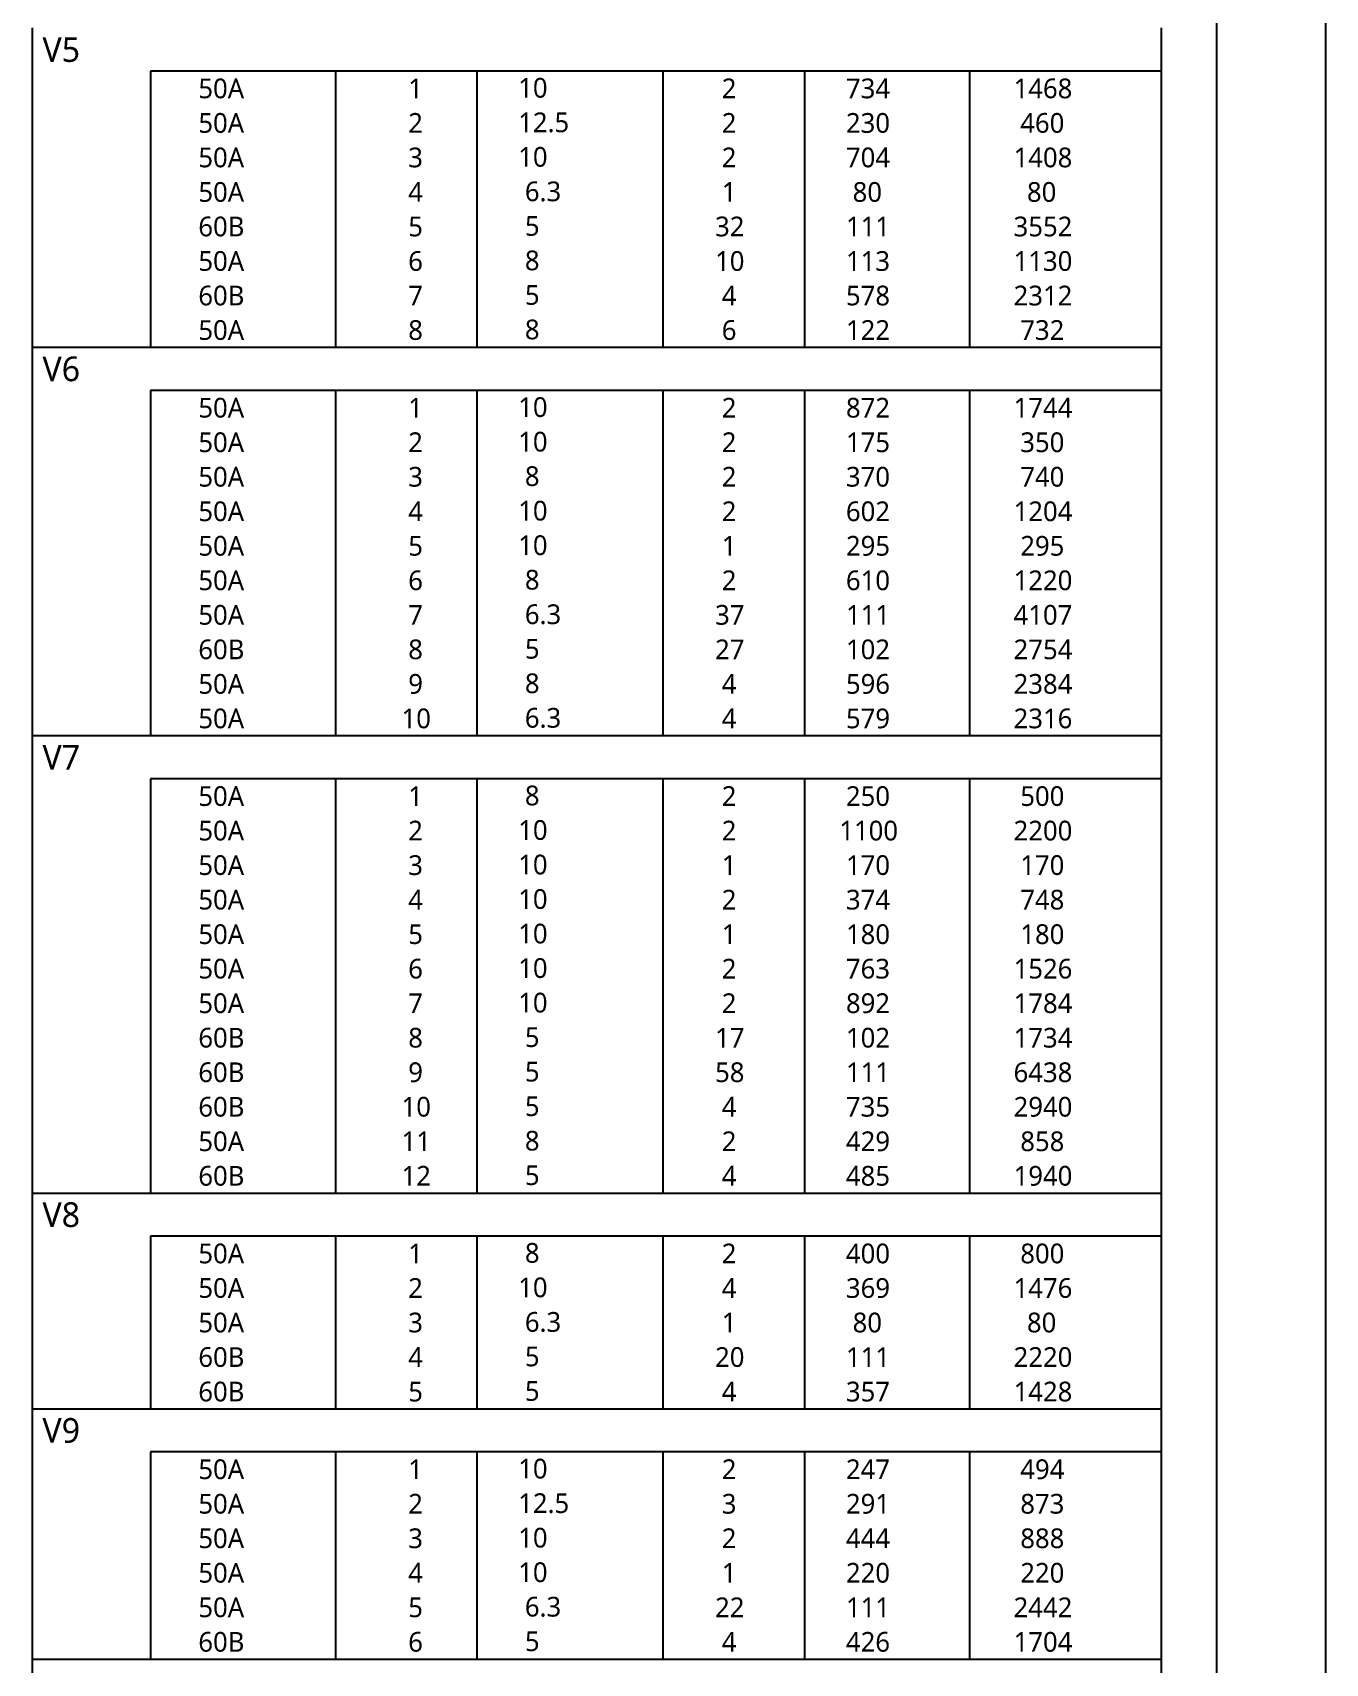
# Model space of a CAD drawing. Extents: x 0 to 89.5, y 0 to 70.
# Drawn here: x 77.64 to 89.5, y 38.98 to 53.93 of the extents above; entities that cross this region are included whole.
import ezdxf

# ---------------------------------------------------------------- set-up
doc = ezdxf.new("R2010")
doc.units = 0
doc.header["$MEASUREMENT"] = 0
for name, color, linetype in [('1', 1, 'CONTINUOUS'), ('12', 12, 'CONTINUOUS'), ('2', 2, 'CONTINUOUS')]:
    doc.layers.add(name, color=color, linetype=linetype)
doc.styles.add('TQS_LUCIDA_SANS_UNICODE', font='L_10646.TTF')

msp = doc.modelspace()

# ---------------------------------------------------------------- linework, layer by layer
at = {"layer": '1', "linetype": 'Continuous'}
msp.add_line((89.500005, 70), (89.499997, 0), dxfattribs=at)
at = {"layer": '12', "linetype": 'Continuous'}
msp.add_line((88.499997, 69), (88.499997, 1), dxfattribs=at)
at = {"layer": '2', "linetype": 'Continuous'}
for p, q in [((77.643776, 53.574824), (77.643776, 53.970488)), ((87.996888, 53.574824), (87.996888, 53.970488)), ((77.643776, 53.258292), (77.643776, 53.574824)), ((87.996888, 53.574824), (78.726147, 53.574824)), ((78.726147, 53.574824), (78.726147, 53.258292)), ((80.420292, 53.574824), (80.420292, 53.258292)), ((81.719137, 53.574824), (81.719137, 53.258292)), ((83.422695, 53.574824), (83.422695, 53.258292)), ((84.72154, 53.574824), (84.72154, 53.258292)), ((86.236859, 53.574824), (86.236859, 53.258292)), ((87.996888, 53.258292), (87.996888, 53.574824)), ((77.643776, 52.94176), (77.643776, 53.258292)), ((78.726147, 53.258292), (78.726147, 52.94176)), ((80.420292, 53.258292), (80.420292, 52.94176)), ((81.719137, 53.258292), (81.719137, 52.94176)), ((83.422695, 53.258292), (83.422695, 52.94176)), ((84.72154, 53.258292), (84.72154, 52.94176)), ((86.236859, 53.258292), (86.236859, 52.94176)), ((87.996888, 52.94176), (87.996888, 53.258292)), ((77.643776, 52.625228), (77.643776, 52.94176)), ((78.726147, 52.94176), (78.726147, 52.625228)), ((80.420292, 52.94176), (80.420292, 52.625228)), ((81.719137, 52.94176), (81.719137, 52.625228)), ((83.422695, 52.94176), (83.422695, 52.625228)), ((84.72154, 52.94176), (84.72154, 52.625228)), ((86.236859, 52.94176), (86.236859, 52.625228)), ((87.996888, 52.625228), (87.996888, 52.94176)), ((77.643776, 52.308696), (77.643776, 52.625228)), ((78.726147, 52.625228), (78.726147, 52.308696)), ((80.420292, 52.625228), (80.420292, 52.308696)), ((81.719137, 52.625228), (81.719137, 52.308696)), ((83.422695, 52.625228), (83.422695, 52.308696)), ((84.72154, 52.625228), (84.72154, 52.308696)), ((86.236859, 52.625228), (86.236859, 52.308696)), ((87.996888, 52.308696), (87.996888, 52.625228)), ((77.643776, 51.992165), (77.643776, 52.308696)), ((78.726147, 52.308696), (78.726147, 51.992165)), ((80.420292, 52.308696), (80.420292, 51.992165)), ((81.719137, 52.308696), (81.719137, 51.992165)), ((83.422695, 52.308696), (83.422695, 51.992165)), ((84.72154, 52.308696), (84.72154, 51.992165)), ((86.236859, 52.308696), (86.236859, 51.992165)), ((87.996888, 51.992165), (87.996888, 52.308696)), ((77.643776, 51.675633), (77.643776, 51.992165)), ((78.726147, 51.992165), (78.726147, 51.675633)), ((80.420292, 51.992165), (80.420292, 51.675633)), ((81.719137, 51.992165), (81.719137, 51.675633)), ((83.422695, 51.992165), (83.422695, 51.675633)), ((84.72154, 51.992165), (84.72154, 51.675633)), ((86.236859, 51.992165), (86.236859, 51.675633)), ((87.996888, 51.675633), (87.996888, 51.992165)), ((77.643776, 51.359101), (77.643776, 51.675633)), ((78.726147, 51.675633), (78.726147, 51.359101)), ((80.420292, 51.675633), (80.420292, 51.359101)), ((81.719137, 51.675633), (81.719137, 51.359101)), ((83.422695, 51.675633), (83.422695, 51.359101)), ((84.72154, 51.675633), (84.72154, 51.359101)), ((86.236859, 51.675633), (86.236859, 51.359101)), ((87.996888, 51.359101), (87.996888, 51.675633)), ((77.643776, 51.042569), (77.643776, 51.359101)), ((78.726147, 51.359101), (78.726147, 51.042569)), ((80.420292, 51.359101), (80.420292, 51.042569)), ((81.719137, 51.359101), (81.719137, 51.042569)), ((83.422695, 51.359101), (83.422695, 51.042569)), ((84.72154, 51.359101), (84.72154, 51.042569)), ((86.236859, 51.359101), (86.236859, 51.042569)), ((87.996888, 51.042569), (87.996888, 51.359101)), ((77.643776, 50.646904), (77.643776, 51.042569)), ((77.643776, 51.042569), (87.996888, 51.042569)), ((87.996888, 50.646904), (87.996888, 51.042569)), ((77.643776, 50.330373), (77.643776, 50.646904)), ((87.996888, 50.646904), (78.726147, 50.646904)), ((78.726147, 50.646904), (78.726147, 50.330373)), ((80.420292, 50.646904), (80.420292, 50.330373)), ((81.719137, 50.646904), (81.719137, 50.330373)), ((83.422695, 50.646904), (83.422695, 50.330373)), ((84.72154, 50.646904), (84.72154, 50.330373)), ((86.236859, 50.646904), (86.236859, 50.330373)), ((87.996888, 50.330373), (87.996888, 50.646904)), ((77.643776, 50.013841), (77.643776, 50.330373)), ((78.726147, 50.330373), (78.726147, 50.013841)), ((80.420292, 50.330373), (80.420292, 50.013841)), ((81.719137, 50.330373), (81.719137, 50.013841)), ((83.422695, 50.330373), (83.422695, 50.013841)), ((84.72154, 50.330373), (84.72154, 50.013841)), ((86.236859, 50.330373), (86.236859, 50.013841)), ((87.996888, 50.013841), (87.996888, 50.330373)), ((77.643776, 49.697309), (77.643776, 50.013841)), ((78.726147, 50.013841), (78.726147, 49.697309)), ((80.420292, 50.013841), (80.420292, 49.697309)), ((81.719137, 50.013841), (81.719137, 49.697309)), ((83.422695, 50.013841), (83.422695, 49.697309)), ((84.72154, 50.013841), (84.72154, 49.697309)), ((86.236859, 50.013841), (86.236859, 49.697309)), ((87.996888, 49.697309), (87.996888, 50.013841)), ((77.643776, 49.380777), (77.643776, 49.697309)), ((78.726147, 49.697309), (78.726147, 49.380777)), ((80.420292, 49.697309), (80.420292, 49.380777)), ((81.719137, 49.697309), (81.719137, 49.380777)), ((83.422695, 49.697309), (83.422695, 49.380777)), ((84.72154, 49.697309), (84.72154, 49.380777)), ((86.236859, 49.697309), (86.236859, 49.380777)), ((87.996888, 49.380777), (87.996888, 49.697309)), ((77.643776, 49.064245), (77.643776, 49.380777)), ((78.726147, 49.380777), (78.726147, 49.064245)), ((80.420292, 49.380777), (80.420292, 49.064245)), ((81.719137, 49.380777), (81.719137, 49.064245)), ((83.422695, 49.380777), (83.422695, 49.064245)), ((84.72154, 49.380777), (84.72154, 49.064245)), ((86.236859, 49.380777), (86.236859, 49.064245)), ((87.996888, 49.064245), (87.996888, 49.380777)), ((77.643776, 48.747714), (77.643776, 49.064245)), ((78.726147, 49.064245), (78.726147, 48.747714)), ((80.420292, 49.064245), (80.420292, 48.747714)), ((81.719137, 49.064245), (81.719137, 48.747714)), ((83.422695, 49.064245), (83.422695, 48.747714)), ((84.72154, 49.064245), (84.72154, 48.747714)), ((86.236859, 49.064245), (86.236859, 48.747714)), ((87.996888, 48.747714), (87.996888, 49.064245)), ((77.643776, 48.431182), (77.643776, 48.747714)), ((78.726147, 48.747714), (78.726147, 48.431182)), ((80.420292, 48.747714), (80.420292, 48.431182)), ((81.719137, 48.747714), (81.719137, 48.431182)), ((83.422695, 48.747714), (83.422695, 48.431182)), ((84.72154, 48.747714), (84.72154, 48.431182)), ((86.236859, 48.747714), (86.236859, 48.431182)), ((87.996888, 48.431182), (87.996888, 48.747714)), ((77.643776, 48.11465), (77.643776, 48.431182)), ((78.726147, 48.431182), (78.726147, 48.11465)), ((80.420292, 48.431182), (80.420292, 48.11465)), ((81.719137, 48.431182), (81.719137, 48.11465)), ((83.422695, 48.431182), (83.422695, 48.11465)), ((84.72154, 48.431182), (84.72154, 48.11465)), ((86.236859, 48.431182), (86.236859, 48.11465)), ((87.996888, 48.11465), (87.996888, 48.431182)), ((77.643776, 47.798118), (77.643776, 48.11465)), ((78.726147, 48.11465), (78.726147, 47.798118)), ((80.420292, 48.11465), (80.420292, 47.798118)), ((81.719137, 48.11465), (81.719137, 47.798118)), ((83.422695, 48.11465), (83.422695, 47.798118)), ((84.72154, 48.11465), (84.72154, 47.798118)), ((86.236859, 48.11465), (86.236859, 47.798118)), ((87.996888, 47.798118), (87.996888, 48.11465)), ((77.643776, 47.481586), (77.643776, 47.798118)), ((78.726147, 47.798118), (78.726147, 47.481586)), ((80.420292, 47.798118), (80.420292, 47.481586)), ((81.719137, 47.798118), (81.719137, 47.481586)), ((83.422695, 47.798118), (83.422695, 47.481586)), ((84.72154, 47.798118), (84.72154, 47.481586)), ((86.236859, 47.798118), (86.236859, 47.481586)), ((87.996888, 47.481586), (87.996888, 47.798118)), ((77.643776, 47.085922), (77.643776, 47.481586)), ((77.643776, 47.481586), (87.996888, 47.481586)), ((87.996888, 47.085922), (87.996888, 47.481586)), ((77.643776, 46.76939), (77.643776, 47.085922)), ((87.996888, 47.085922), (78.726147, 47.085922)), ((78.726147, 47.085922), (78.726147, 46.76939)), ((80.420292, 47.085922), (80.420292, 46.76939)), ((81.719137, 47.085922), (81.719137, 46.76939)), ((83.422695, 47.085922), (83.422695, 46.76939)), ((84.72154, 47.085922), (84.72154, 46.76939)), ((86.236859, 47.085922), (86.236859, 46.76939)), ((87.996888, 46.76939), (87.996888, 47.085922)), ((77.643776, 46.452858), (77.643776, 46.76939)), ((78.726147, 46.76939), (78.726147, 46.452858)), ((80.420292, 46.76939), (80.420292, 46.452858)), ((81.719137, 46.76939), (81.719137, 46.452858)), ((83.422695, 46.76939), (83.422695, 46.452858)), ((84.72154, 46.76939), (84.72154, 46.452858)), ((86.236859, 46.76939), (86.236859, 46.452858)), ((87.996888, 46.452858), (87.996888, 46.76939)), ((77.643776, 46.136326), (77.643776, 46.452858)), ((78.726147, 46.452858), (78.726147, 46.136326)), ((80.420292, 46.452858), (80.420292, 46.136326)), ((81.719137, 46.452858), (81.719137, 46.136326)), ((83.422695, 46.452858), (83.422695, 46.136326)), ((84.72154, 46.452858), (84.72154, 46.136326)), ((86.236859, 46.452858), (86.236859, 46.136326)), ((87.996888, 46.136326), (87.996888, 46.452858)), ((77.643776, 45.819794), (77.643776, 46.136326)), ((78.726147, 46.136326), (78.726147, 45.819794)), ((80.420292, 46.136326), (80.420292, 45.819794)), ((81.719137, 46.136326), (81.719137, 45.819794)), ((83.422695, 46.136326), (83.422695, 45.819794)), ((84.72154, 46.136326), (84.72154, 45.819794)), ((86.236859, 46.136326), (86.236859, 45.819794)), ((87.996888, 45.819794), (87.996888, 46.136326)), ((77.643776, 45.503263), (77.643776, 45.819794)), ((78.726147, 45.819794), (78.726147, 45.503263)), ((80.420292, 45.819794), (80.420292, 45.503263)), ((81.719137, 45.819794), (81.719137, 45.503263)), ((83.422695, 45.819794), (83.422695, 45.503263)), ((84.72154, 45.819794), (84.72154, 45.503263)), ((86.236859, 45.819794), (86.236859, 45.503263)), ((87.996888, 45.503263), (87.996888, 45.819794)), ((77.643776, 45.186731), (77.643776, 45.503263)), ((78.726147, 45.503263), (78.726147, 45.186731)), ((80.420292, 45.503263), (80.420292, 45.186731)), ((81.719137, 45.503263), (81.719137, 45.186731)), ((83.422695, 45.503263), (83.422695, 45.186731)), ((84.72154, 45.503263), (84.72154, 45.186731)), ((86.236859, 45.503263), (86.236859, 45.186731)), ((87.996888, 45.186731), (87.996888, 45.503263)), ((77.643776, 44.870199), (77.643776, 45.186731)), ((78.726147, 45.186731), (78.726147, 44.870199)), ((80.420292, 45.186731), (80.420292, 44.870199)), ((81.719137, 45.186731), (81.719137, 44.870199)), ((83.422695, 45.186731), (83.422695, 44.870199)), ((84.72154, 45.186731), (84.72154, 44.870199)), ((86.236859, 45.186731), (86.236859, 44.870199)), ((87.996888, 44.870199), (87.996888, 45.186731)), ((77.643776, 44.553667), (77.643776, 44.870199)), ((78.726147, 44.870199), (78.726147, 44.553667)), ((80.420292, 44.870199), (80.420292, 44.553667)), ((81.719137, 44.870199), (81.719137, 44.553667)), ((83.422695, 44.870199), (83.422695, 44.553667)), ((84.72154, 44.870199), (84.72154, 44.553667)), ((86.236859, 44.870199), (86.236859, 44.553667)), ((87.996888, 44.553667), (87.996888, 44.870199)), ((77.643776, 44.237135), (77.643776, 44.553667)), ((78.726147, 44.553667), (78.726147, 44.237135)), ((80.420292, 44.553667), (80.420292, 44.237135)), ((81.719137, 44.553667), (81.719137, 44.237135)), ((83.422695, 44.553667), (83.422695, 44.237135)), ((84.72154, 44.553667), (84.72154, 44.237135)), ((86.236859, 44.553667), (86.236859, 44.237135)), ((87.996888, 44.237135), (87.996888, 44.553667)), ((77.643776, 43.920604), (77.643776, 44.237135)), ((78.726147, 44.237135), (78.726147, 43.920604)), ((80.420292, 44.237135), (80.420292, 43.920604)), ((81.719137, 44.237135), (81.719137, 43.920604)), ((83.422695, 44.237135), (83.422695, 43.920604)), ((84.72154, 44.237135), (84.72154, 43.920604)), ((86.236859, 44.237135), (86.236859, 43.920604)), ((87.996888, 43.920604), (87.996888, 44.237135)), ((77.643776, 43.604072), (77.643776, 43.920604)), ((78.726147, 43.920604), (78.726147, 43.604072)), ((80.420292, 43.920604), (80.420292, 43.604072)), ((81.719137, 43.920604), (81.719137, 43.604072)), ((83.422695, 43.920604), (83.422695, 43.604072)), ((84.72154, 43.920604), (84.72154, 43.604072)), ((86.236859, 43.920604), (86.236859, 43.604072)), ((87.996888, 43.604072), (87.996888, 43.920604)), ((77.643776, 43.28754), (77.643776, 43.604072)), ((78.726147, 43.604072), (78.726147, 43.28754)), ((80.420292, 43.604072), (80.420292, 43.28754)), ((81.719137, 43.604072), (81.719137, 43.28754)), ((83.422695, 43.604072), (83.422695, 43.28754)), ((84.72154, 43.604072), (84.72154, 43.28754)), ((86.236859, 43.604072), (86.236859, 43.28754)), ((87.996888, 43.28754), (87.996888, 43.604072)), ((77.643776, 42.891875), (77.643776, 43.28754)), ((77.643776, 43.28754), (87.996888, 43.28754)), ((87.996888, 42.891875), (87.996888, 43.28754)), ((77.643776, 42.575343), (77.643776, 42.891875)), ((87.996888, 42.891875), (78.726147, 42.891875)), ((78.726147, 42.891875), (78.726147, 42.575343)), ((80.420292, 42.891875), (80.420292, 42.575343)), ((81.719137, 42.891875), (81.719137, 42.575343)), ((83.422695, 42.891875), (83.422695, 42.575343)), ((84.72154, 42.891875), (84.72154, 42.575343)), ((86.236859, 42.891875), (86.236859, 42.575343)), ((87.996888, 42.575343), (87.996888, 42.891875)), ((77.643776, 42.258811), (77.643776, 42.575343)), ((78.726147, 42.575343), (78.726147, 42.258811)), ((80.420292, 42.575343), (80.420292, 42.258811)), ((81.719137, 42.575343), (81.719137, 42.258811)), ((83.422695, 42.575343), (83.422695, 42.258811)), ((84.72154, 42.575343), (84.72154, 42.258811)), ((86.236859, 42.575343), (86.236859, 42.258811)), ((87.996888, 42.258811), (87.996888, 42.575343)), ((77.643776, 41.94228), (77.643776, 42.258811)), ((78.726147, 42.258811), (78.726147, 41.94228)), ((80.420292, 42.258811), (80.420292, 41.94228)), ((81.719137, 42.258811), (81.719137, 41.94228)), ((83.422695, 42.258811), (83.422695, 41.94228)), ((84.72154, 42.258811), (84.72154, 41.94228)), ((86.236859, 42.258811), (86.236859, 41.94228)), ((87.996888, 41.94228), (87.996888, 42.258811)), ((77.643776, 41.625748), (77.643776, 41.94228)), ((78.726147, 41.94228), (78.726147, 41.625748)), ((80.420292, 41.94228), (80.420292, 41.625748)), ((81.719137, 41.94228), (81.719137, 41.625748)), ((83.422695, 41.94228), (83.422695, 41.625748)), ((84.72154, 41.94228), (84.72154, 41.625748)), ((86.236859, 41.94228), (86.236859, 41.625748)), ((87.996888, 41.625748), (87.996888, 41.94228)), ((77.643776, 41.309216), (77.643776, 41.625748)), ((78.726147, 41.625748), (78.726147, 41.309216)), ((80.420292, 41.625748), (80.420292, 41.309216)), ((81.719137, 41.625748), (81.719137, 41.309216)), ((83.422695, 41.625748), (83.422695, 41.309216)), ((84.72154, 41.625748), (84.72154, 41.309216)), ((86.236859, 41.625748), (86.236859, 41.309216)), ((87.996888, 41.309216), (87.996888, 41.625748)), ((77.643776, 40.913551), (77.643776, 41.309216)), ((77.643776, 41.309216), (87.996888, 41.309216)), ((87.996888, 40.913551), (87.996888, 41.309216)), ((77.643776, 40.597019), (77.643776, 40.913551)), ((87.996888, 40.913551), (78.726147, 40.913551)), ((78.726147, 40.913551), (78.726147, 40.597019)), ((80.420292, 40.913551), (80.420292, 40.597019)), ((81.719137, 40.913551), (81.719137, 40.597019)), ((83.422695, 40.913551), (83.422695, 40.597019)), ((84.72154, 40.913551), (84.72154, 40.597019)), ((86.236859, 40.913551), (86.236859, 40.597019)), ((87.996888, 40.597019), (87.996888, 40.913551)), ((77.643776, 40.280488), (77.643776, 40.597019)), ((78.726147, 40.597019), (78.726147, 40.280488)), ((80.420292, 40.597019), (80.420292, 40.280488)), ((81.719137, 40.597019), (81.719137, 40.280488)), ((83.422695, 40.597019), (83.422695, 40.280488)), ((84.72154, 40.597019), (84.72154, 40.280488)), ((86.236859, 40.597019), (86.236859, 40.280488)), ((87.996888, 40.280488), (87.996888, 40.597019)), ((77.643776, 39.963956), (77.643776, 40.280488)), ((78.726147, 40.280488), (78.726147, 39.963956)), ((80.420292, 40.280488), (80.420292, 39.963956)), ((81.719137, 40.280488), (81.719137, 39.963956)), ((83.422695, 40.280488), (83.422695, 39.963956)), ((84.72154, 40.280488), (84.72154, 39.963956)), ((86.236859, 40.280488), (86.236859, 39.963956)), ((87.996888, 39.963956), (87.996888, 40.280488)), ((77.643776, 39.647424), (77.643776, 39.963956)), ((78.726147, 39.963956), (78.726147, 39.647424)), ((80.420292, 39.963956), (80.420292, 39.647424)), ((81.719137, 39.963956), (81.719137, 39.647424)), ((83.422695, 39.963956), (83.422695, 39.647424)), ((84.72154, 39.963956), (84.72154, 39.647424)), ((86.236859, 39.963956), (86.236859, 39.647424)), ((87.996888, 39.647424), (87.996888, 39.963956)), ((77.643776, 39.330892), (77.643776, 39.647424)), ((78.726147, 39.647424), (78.726147, 39.330892)), ((80.420292, 39.647424), (80.420292, 39.330892)), ((81.719137, 39.647424), (81.719137, 39.330892)), ((83.422695, 39.647424), (83.422695, 39.330892)), ((84.72154, 39.647424), (84.72154, 39.330892)), ((86.236859, 39.647424), (86.236859, 39.330892)), ((87.996888, 39.330892), (87.996888, 39.647424)), ((77.643776, 39.01436), (77.643776, 39.330892)), ((78.726147, 39.330892), (78.726147, 39.01436)), ((80.420292, 39.330892), (80.420292, 39.01436)), ((81.719137, 39.330892), (81.719137, 39.01436)), ((83.422695, 39.330892), (83.422695, 39.01436)), ((84.72154, 39.330892), (84.72154, 39.01436)), ((86.236859, 39.330892), (86.236859, 39.01436)), ((87.996888, 39.01436), (87.996888, 39.330892)), ((77.643776, 38.618696), (77.643776, 39.01436)), ((77.643776, 39.01436), (87.996888, 39.01436)), ((87.996888, 38.618696), (87.996888, 39.01436))]:
    msp.add_line(p, q, dxfattribs=at)

# ---------------------------------------------------------------- texts
at = {"layer": '2', "linetype": 'Continuous', "style": 'TQS_LUCIDA_SANS_UNICODE'}
for s, height, p in [('V5', 0.226094, (77.73394, 53.659609)), ('     50A', 0.180875, (78.857594, 53.32612)), ('  1', 0.180875, (80.966184, 53.32612)), ('   10  ', 0.180875, (81.913534, 53.331586)), ('   2', 0.180875, (83.780348, 53.32612)), ('   734', 0.180875, (84.91919, 53.32612)), ('   1468', 0.180875, (86.456742, 53.32612)), ('     50A', 0.180875, (78.857594, 53.009588)), ('  2', 0.180875, (80.966184, 53.009588)), ('   12.5', 0.180875, (81.913534, 53.015054)), ('   2', 0.180875, (83.780348, 53.009588)), ('   230', 0.180875, (84.91919, 53.009588)), ('    460', 0.180875, (86.456742, 53.009588)), ('     50A', 0.180875, (78.857594, 52.693056)), ('  3', 0.180875, (80.966184, 52.693056)), ('   10  ', 0.180875, (81.913534, 52.698522)), ('   2', 0.180875, (83.780348, 52.693056)), ('   704', 0.180875, (84.91919, 52.693056)), ('   1408', 0.180875, (86.456742, 52.693056)), ('     50A', 0.180875, (78.857594, 52.376525)), ('  4', 0.180875, (80.966184, 52.376525)), ('    6.3', 0.180875, (81.913534, 52.38199)), ('   1', 0.180875, (83.780348, 52.376525)), ('    80', 0.180875, (84.91919, 52.376525)), ('     80', 0.180875, (86.456742, 52.376525)), ('     60B', 0.180875, (78.857594, 52.059993)), ('  5', 0.180875, (80.966184, 52.059993)), ('    5  ', 0.180875, (81.913534, 52.065459)), ('  32', 0.180875, (83.780348, 52.059993)), ('   111', 0.180875, (84.91919, 52.059993)), ('   3552', 0.180875, (86.456742, 52.059993)), ('     50A', 0.180875, (78.857594, 51.743461)), ('  6', 0.180875, (80.966184, 51.743461)), ('    8  ', 0.180875, (81.913534, 51.748927)), ('  10', 0.180875, (83.780348, 51.743461)), ('   113', 0.180875, (84.91919, 51.743461)), ('   1130', 0.180875, (86.456742, 51.743461)), ('     60B', 0.180875, (78.857594, 51.426929)), ('  7', 0.180875, (80.966184, 51.426929)), ('    5  ', 0.180875, (81.913534, 51.432395)), ('   4', 0.180875, (83.780348, 51.426929)), ('   578', 0.180875, (84.91919, 51.426929)), ('   2312', 0.180875, (86.456742, 51.426929)), ('     50A', 0.180875, (78.857594, 51.110397)), ('  8', 0.180875, (80.966184, 51.110397)), ('    8  ', 0.180875, (81.913534, 51.115863)), ('   6', 0.180875, (83.780348, 51.110397)), ('   122', 0.180875, (84.91919, 51.110397)), ('    732', 0.180875, (86.456742, 51.110397)), ('V6', 0.226094, (77.73394, 50.73169)), ('     50A', 0.180875, (78.857594, 50.398201)), ('  1', 0.180875, (80.966184, 50.398201)), ('   10  ', 0.180875, (81.913534, 50.403667)), ('   2', 0.180875, (83.780348, 50.398201)), ('   872', 0.180875, (84.91919, 50.398201)), ('   1744', 0.180875, (86.456742, 50.398201)), ('     50A', 0.180875, (78.857594, 50.081669)), ('  2', 0.180875, (80.966184, 50.081669)), ('   10  ', 0.180875, (81.913534, 50.087135)), ('   2', 0.180875, (83.780348, 50.081669)), ('   175', 0.180875, (84.91919, 50.081669)), ('    350', 0.180875, (86.456742, 50.081669)), ('     50A', 0.180875, (78.857594, 49.765137)), ('  3', 0.180875, (80.966184, 49.765137)), ('    8  ', 0.180875, (81.913534, 49.770603)), ('   2', 0.180875, (83.780348, 49.765137)), ('   370', 0.180875, (84.91919, 49.765137)), ('    740', 0.180875, (86.456742, 49.765137)), ('     50A', 0.180875, (78.857594, 49.448605)), ('  4', 0.180875, (80.966184, 49.448605)), ('   10  ', 0.180875, (81.913534, 49.454071)), ('   2', 0.180875, (83.780348, 49.448605)), ('   602', 0.180875, (84.91919, 49.448605)), ('   1204', 0.180875, (86.456742, 49.448605)), ('     50A', 0.180875, (78.857594, 49.132073)), ('  5', 0.180875, (80.966184, 49.132073)), ('   10  ', 0.180875, (81.913534, 49.137539)), ('   1', 0.180875, (83.780348, 49.132073)), ('   295', 0.180875, (84.91919, 49.132073)), ('    295', 0.180875, (86.456742, 49.132073)), ('     50A', 0.180875, (78.857594, 48.815542)), ('  6', 0.180875, (80.966184, 48.815542)), ('    8  ', 0.180875, (81.913534, 48.821008)), ('   2', 0.180875, (83.780348, 48.815542)), ('   610', 0.180875, (84.91919, 48.815542)), ('   1220', 0.180875, (86.456742, 48.815542)), ('     50A', 0.180875, (78.857594, 48.49901)), ('  7', 0.180875, (80.966184, 48.49901)), ('    6.3', 0.180875, (81.913534, 48.504476)), ('  37', 0.180875, (83.780348, 48.49901)), ('   111', 0.180875, (84.91919, 48.49901)), ('   4107', 0.180875, (86.456742, 48.49901)), ('     60B', 0.180875, (78.857594, 48.182478)), ('  8', 0.180875, (80.966184, 48.182478)), ('    5  ', 0.180875, (81.913534, 48.187944)), ('  27', 0.180875, (83.780348, 48.182478)), ('   102', 0.180875, (84.91919, 48.182478)), ('   2754', 0.180875, (86.456742, 48.182478)), ('     50A', 0.180875, (78.857594, 47.865946)), ('  9', 0.180875, (80.966184, 47.865946)), ('    8  ', 0.180875, (81.913534, 47.871412)), ('   4', 0.180875, (83.780348, 47.865946)), ('   596', 0.180875, (84.91919, 47.865946)), ('   2384', 0.180875, (86.456742, 47.865946)), ('     50A', 0.180875, (78.857594, 47.549414)), (' 10', 0.180875, (80.966184, 47.549414)), ('    6.3', 0.180875, (81.913534, 47.55488)), ('   4', 0.180875, (83.780348, 47.549414)), ('   579', 0.180875, (84.91919, 47.549414)), ('   2316', 0.180875, (86.456742, 47.549414)), ('V7', 0.226094, (77.73394, 47.170707)), ('     50A', 0.180875, (78.857594, 46.837218)), ('  1', 0.180875, (80.966184, 46.837218)), ('    8  ', 0.180875, (81.913534, 46.842684)), ('   2', 0.180875, (83.780348, 46.837218)), ('   250', 0.180875, (84.91919, 46.837218)), ('    500', 0.180875, (86.456742, 46.837218)), ('     50A', 0.180875, (78.857594, 46.520686)), ('  2', 0.180875, (80.966184, 46.520686)), ('   10  ', 0.180875, (81.913534, 46.526152)), ('   2', 0.180875, (83.780348, 46.520686)), ('  1100', 0.180875, (84.91919, 46.520686)), ('   2200', 0.180875, (86.456742, 46.520686)), ('     50A', 0.180875, (78.857594, 46.204154)), ('  3', 0.180875, (80.966184, 46.204154)), ('   10  ', 0.180875, (81.913534, 46.20962)), ('   1', 0.180875, (83.780348, 46.204154)), ('   170', 0.180875, (84.91919, 46.204154)), ('    170', 0.180875, (86.456742, 46.204154)), ('     50A', 0.180875, (78.857594, 45.887622)), ('  4', 0.180875, (80.966184, 45.887622)), ('   10  ', 0.180875, (81.913534, 45.893088)), ('   2', 0.180875, (83.780348, 45.887622)), ('   374', 0.180875, (84.91919, 45.887622)), ('    748', 0.180875, (86.456742, 45.887622)), ('   10  ', 0.180875, (81.913534, 45.576557)), ('     50A', 0.180875, (78.857594, 45.571091)), ('  5', 0.180875, (80.966184, 45.571091)), ('   1', 0.180875, (83.780348, 45.571091)), ('   180', 0.180875, (84.91919, 45.571091)), ('    180', 0.180875, (86.456742, 45.571091)), ('     50A', 0.180875, (78.857594, 45.254559)), ('  6', 0.180875, (80.966184, 45.254559)), ('   10  ', 0.180875, (81.913534, 45.260025)), ('   2', 0.180875, (83.780348, 45.254559)), ('   763', 0.180875, (84.91919, 45.254559)), ('   1526', 0.180875, (86.456742, 45.254559)), ('     50A', 0.180875, (78.857594, 44.938027)), ('  7', 0.180875, (80.966184, 44.938027)), ('   10  ', 0.180875, (81.913534, 44.943493)), ('   2', 0.180875, (83.780348, 44.938027)), ('   892', 0.180875, (84.91919, 44.938027)), ('   1784', 0.180875, (86.456742, 44.938027)), ('     60B', 0.180875, (78.857594, 44.621495)), ('  8', 0.180875, (80.966184, 44.621495)), ('    5  ', 0.180875, (81.913534, 44.626961)), ('  17', 0.180875, (83.780348, 44.621495)), ('   102', 0.180875, (84.91919, 44.621495)), ('   1734', 0.180875, (86.456742, 44.621495)), ('     60B', 0.180875, (78.857594, 44.304963)), ('  9', 0.180875, (80.966184, 44.304963)), ('    5  ', 0.180875, (81.913534, 44.310429)), ('  58', 0.180875, (83.780348, 44.304963)), ('   111', 0.180875, (84.91919, 44.304963)), ('   6438', 0.180875, (86.456742, 44.304963)), ('     60B', 0.180875, (78.857594, 43.988432)), (' 10', 0.180875, (80.966184, 43.988432)), ('    5  ', 0.180875, (81.913534, 43.993898)), ('   4', 0.180875, (83.780348, 43.988432)), ('   735', 0.180875, (84.91919, 43.988432)), ('   2940', 0.180875, (86.456742, 43.988432)), ('     50A', 0.180875, (78.857594, 43.6719)), (' 11', 0.180875, (80.966184, 43.6719)), ('    8  ', 0.180875, (81.913534, 43.677366)), ('   2', 0.180875, (83.780348, 43.6719)), ('   429', 0.180875, (84.91919, 43.6719)), ('    858', 0.180875, (86.456742, 43.6719)), ('     60B', 0.180875, (78.857594, 43.355368)), (' 12', 0.180875, (80.966184, 43.355368)), ('    5  ', 0.180875, (81.913534, 43.360834)), ('   4', 0.180875, (83.780348, 43.355368)), ('   485', 0.180875, (84.91919, 43.355368)), ('   1940', 0.180875, (86.456742, 43.355368)), ('V8', 0.226094, (77.73394, 42.97666)), ('     50A', 0.180875, (78.857594, 42.643171)), ('  1', 0.180875, (80.966184, 42.643171)), ('    8  ', 0.180875, (81.913534, 42.648637)), ('   2', 0.180875, (83.780348, 42.643171)), ('   400', 0.180875, (84.91919, 42.643171)), ('    800', 0.180875, (86.456742, 42.643171)), ('     50A', 0.180875, (78.857594, 42.32664)), ('  2', 0.180875, (80.966184, 42.32664)), ('   10  ', 0.180875, (81.913534, 42.332106)), ('   4', 0.180875, (83.780348, 42.32664)), ('   369', 0.180875, (84.91919, 42.32664)), ('   1476', 0.180875, (86.456742, 42.32664)), ('     50A', 0.180875, (78.857594, 42.010108)), ('  3', 0.180875, (80.966184, 42.010108)), ('    6.3', 0.180875, (81.913534, 42.015574)), ('   1', 0.180875, (83.780348, 42.010108)), ('    80', 0.180875, (84.91919, 42.010108)), ('     80', 0.180875, (86.456742, 42.010108)), ('     60B', 0.180875, (78.857594, 41.693576)), ('  4', 0.180875, (80.966184, 41.693576)), ('    5  ', 0.180875, (81.913534, 41.699042)), ('  20', 0.180875, (83.780348, 41.693576)), ('   111', 0.180875, (84.91919, 41.693576)), ('   2220', 0.180875, (86.456742, 41.693576)), ('     60B', 0.180875, (78.857594, 41.377044)), ('  5', 0.180875, (80.966184, 41.377044)), ('    5  ', 0.180875, (81.913534, 41.38251)), ('   4', 0.180875, (83.780348, 41.377044)), ('   357', 0.180875, (84.91919, 41.377044)), ('   1428', 0.180875, (86.456742, 41.377044)), ('V9', 0.226094, (77.73394, 40.998337)), ('     50A', 0.180875, (78.857594, 40.664847)), ('  1', 0.180875, (80.966184, 40.664847)), ('   10  ', 0.180875, (81.913534, 40.670313)), ('   2', 0.180875, (83.780348, 40.664847)), ('   247', 0.180875, (84.91919, 40.664847)), ('    494', 0.180875, (86.456742, 40.664847)), ('     50A', 0.180875, (78.857594, 40.348316)), ('  2', 0.180875, (80.966184, 40.348316)), ('   12.5', 0.180875, (81.913534, 40.353782)), ('   3', 0.180875, (83.780348, 40.348316)), ('   291', 0.180875, (84.91919, 40.348316)), ('    873', 0.180875, (86.456742, 40.348316)), ('     50A', 0.180875, (78.857594, 40.031784)), ('  3', 0.180875, (80.966184, 40.031784)), ('   10  ', 0.180875, (81.913534, 40.03725)), ('   2', 0.180875, (83.780348, 40.031784)), ('   444', 0.180875, (84.91919, 40.031784)), ('    888', 0.180875, (86.456742, 40.031784)), ('     50A', 0.180875, (78.857594, 39.715252)), ('  4', 0.180875, (80.966184, 39.715252)), ('   10  ', 0.180875, (81.913534, 39.720718)), ('   1', 0.180875, (83.780348, 39.715252)), ('   220', 0.180875, (84.91919, 39.715252)), ('    220', 0.180875, (86.456742, 39.715252)), ('     50A', 0.180875, (78.857594, 39.39872)), ('  5', 0.180875, (80.966184, 39.39872)), ('    6.3', 0.180875, (81.913534, 39.404186)), ('  22', 0.180875, (83.780348, 39.39872)), ('   111', 0.180875, (84.91919, 39.39872)), ('   2442', 0.180875, (86.456742, 39.39872)), ('     60B', 0.180875, (78.857594, 39.082188)), ('  6', 0.180875, (80.966184, 39.082188)), ('    5  ', 0.180875, (81.913534, 39.087654)), ('   4', 0.180875, (83.780348, 39.082188)), ('   426', 0.180875, (84.91919, 39.082188)), ('   1704', 0.180875, (86.456742, 39.082188))]:
    msp.add_text(s, height=height, dxfattribs=at).set_placement(p)

doc.saveas('drawing.dxf')
